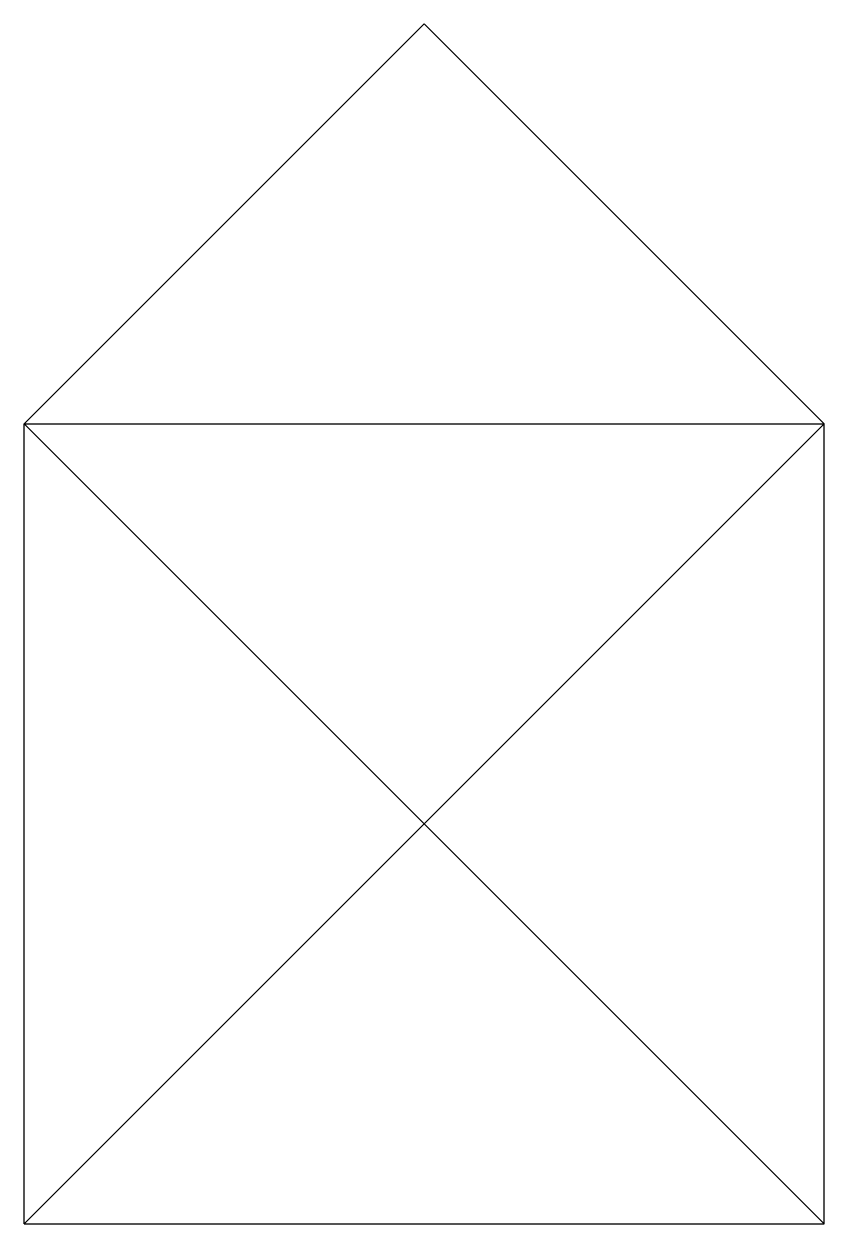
# Model space of a CAD drawing. Header units: inches. Extents: x 0 to 100, y 0 to 150.
import ezdxf

# ---------------------------------------------------------------- set-up
doc = ezdxf.new("R2010")
doc.units = ezdxf.units.IN
doc.header["$MEASUREMENT"] = 0

msp = doc.modelspace()

# ---------------------------------------------------------------- linework, layer by layer
for p, q in [((0, 100), (50, 150)), ((50, 150), (100, 100)), ((0, 0), (0, 100)), ((0, 100), (100, 100)), ((0, 100), (50, 50)), ((50, 50), (100, 100)), ((100, 0), (100, 100)), ((0, 0), (50, 50)), ((100, 0), (50, 50)), ((0, 0), (100, 0))]:
    msp.add_line(p, q)

doc.saveas('drawing.dxf')
